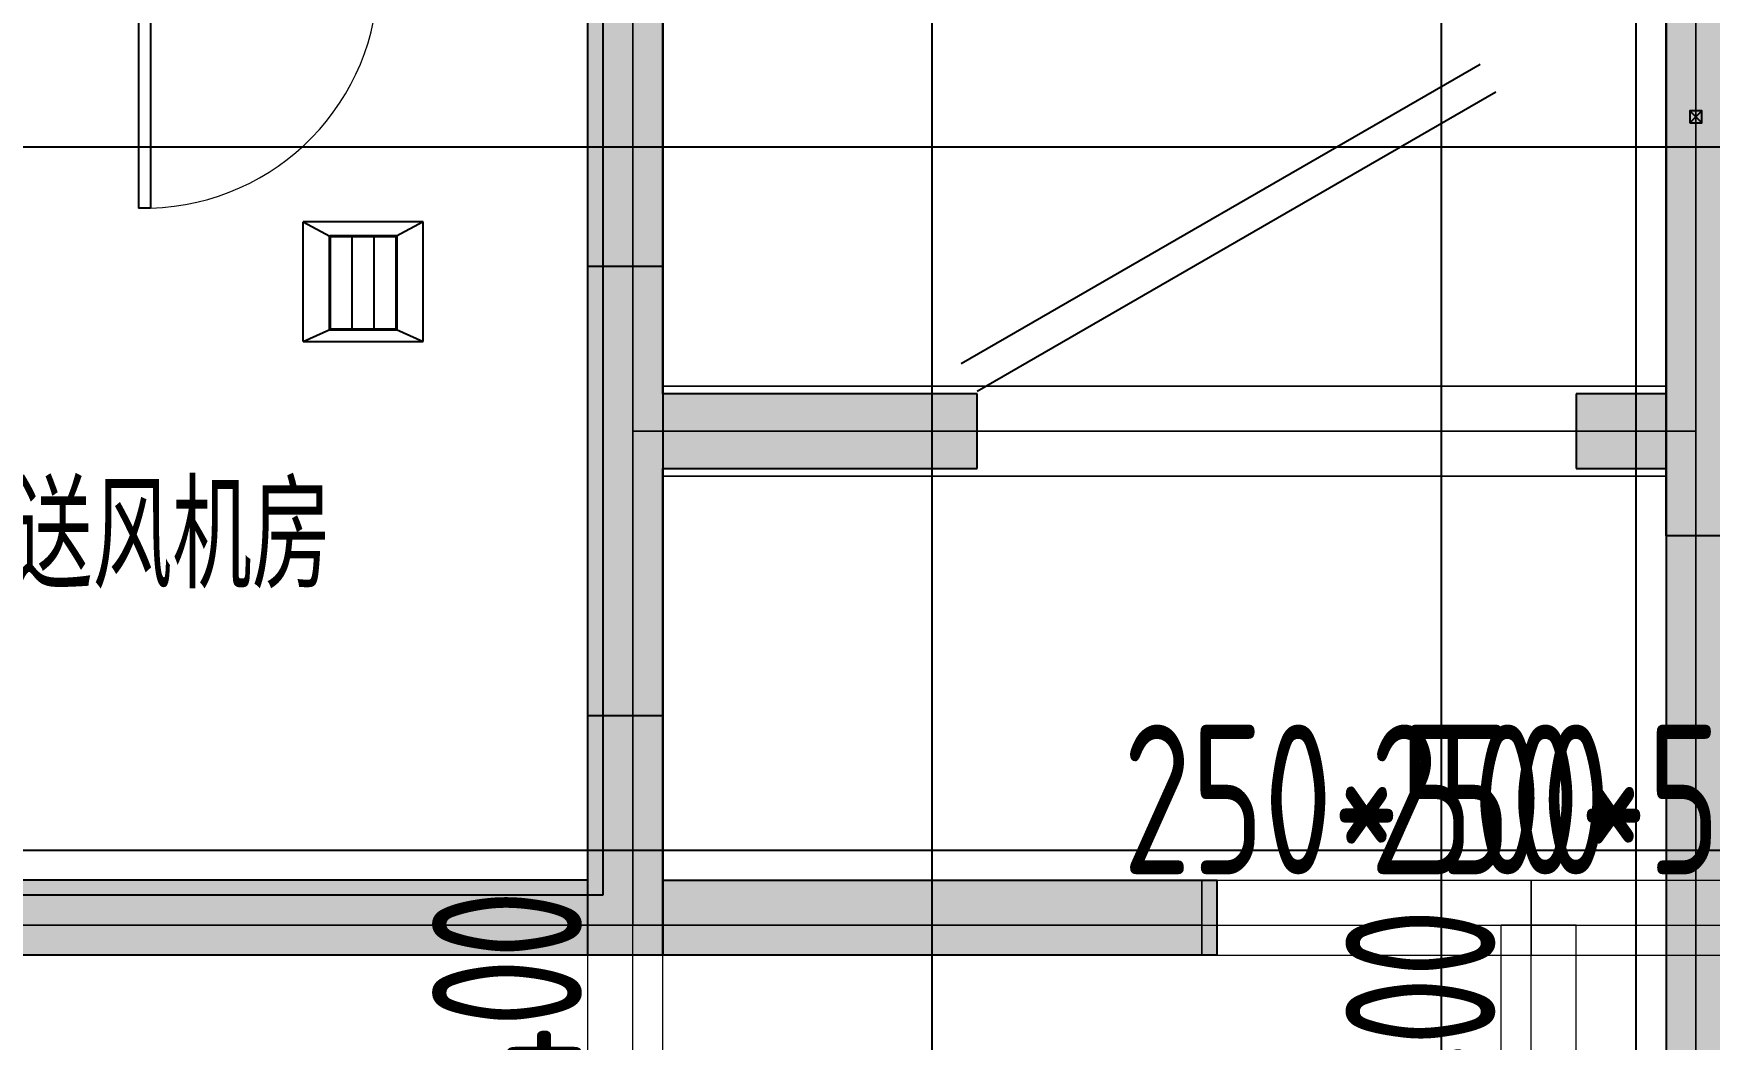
# Model space of a CAD drawing. Extents: x 369444 to 684549, y -549309 to 575337.
# Drawn here: x 423774 to 429370, y 342025 to 345385 of the extents above; entities that cross this region are included whole.
import ezdxf

# ---------------------------------------------------------------- set-up
doc = ezdxf.new("R2010")
doc.units = 0
doc.header["$LTSCALE"] = 1000
doc.header["$MEASUREMENT"] = 0
for name, color, linetype, lineweight, true_color in [('-1-0-1', 7, 'Continuous', 0, 0xc0c0c0), ('-1-1-2', 7, 'Continuous', 0, 0xc0c0c0), ('-2-0-1', 1, 'Continuous', 0, 0xff0000), ('-2-1-2', 9, 'Continuous', 0, 0x808080), ('1-6-1', 7, 'Continuous', 0, 0x55ff55), ('1-6-2', 7, 'Continuous', 0, 0x55ff55), ('12-6-1', 4, 'Continuous', 0, 0x00ffff), ('12-6-2', 4, 'Continuous', 0, 0x00ffff), ('12-6-5', 4, 'Continuous', 0, 0x00ffff)]:
    doc.layers.add(name, color=color, linetype=linetype, lineweight=lineweight, true_color=true_color)
for name, color, linetype in [('DOTE', 1, 'Continuous'), ('PROMPT', 1, 'Continuous'), ('PUB_HATCH', 8, 'Continuous'), ('WALL', 9, 'Continuous'), ('WINDOW', 4, 'Continuous'), ('房间名称', 72, 'Continuous'), ('风管标注', 3, 'Continuous')]:
    doc.layers.add(name, color=color, linetype=linetype)
doc.styles.add('HNSJY', font='hnsjy-07.shx', dxfattribs={"width": 0.8, "bigfont": 'hnsjy-hz.shx'})
doc.styles.add('yjkcad', font='yjkeng.shx', dxfattribs={"width": 0.7, "height": 250, "bigfont": 'yjkchn.shx'})

# ---------------------------------------------------------------- blocks, each defined once
blk = doc.blocks.new('21#loudixiajnjgjnjdfg')
at = {"layer": 'WALL'}
h = blk.add_hatch(color=0, dxfattribs=at)
h.dxf.hatch_style = 1
h.paths.add_polyline_path([(-183057.3, -69118.8), (-183057.3, -68618.8), (-183557.3, -68618.8), (-183557.3, -69118.8)], flags=17)
h.paths.add_polyline_path([(-170857.3, -69118.8), (-170857.3, -68618.8), (-171407.3, -68618.8), (-171407.3, -69118.8)], flags=17)
h.paths.add_polyline_path([(-171407.3, -70818.8), (-171157.3, -70818.8), (-171157.3, -70418.8), (-171557.3, -70418.8), (-171557.3, -70818.8)], flags=17)
h.paths.add_polyline_path([(-183507.3, -70818.8), (-183357.3, -70818.8), (-183357.3, -70418.8), (-183757.3, -70418.8), (-183757.3, -70818.8)], flags=17)
h.paths.add_polyline_path([(-168657.3, -64218.8), (-170857.3, -64218.8), (-170857.3, -66418.8), (-170307.3, -66418.8), (-170307.3, -66618.8), (-171107.3, -66618.8), (-171107.3, -63968.8), (-168457.3, -63968.8), (-168457.3, -66618.8), (-169207.3, -66618.8), (-169207.3, -66418.8), (-168657.3, -66418.8)])
h.paths.add_polyline_path([(-179257.3, -73468.8), (-179807.3, -73468.8), (-179807.3, -73218.8), (-179257.3, -73218.8), (-178857.3, -73218.8), (-178857.3, -73468.8), (-179007.3, -73468.8), (-179007.3, -76368.8), (-180757.3, -76368.8), (-180757.3, -76118.8), (-179257.3, -76118.8)])
h.paths.add_polyline_path([(-165957.3, -64218.8), (-166607.3, -64218.8), (-166607.3, -63968.8), (-165707.3, -63968.8), (-165707.3, -65768.8), (-165957.3, -65768.8)])
h.paths.add_polyline_path([(-188307.3, -64018.8), (-188957.3, -64018.8), (-188957.3, -65568.8), (-189207.3, -65568.8), (-189207.3, -63768.8), (-188307.3, -63768.8)])
h.paths.add_polyline_path([(-173307.3, -80968.8), (-174157.3, -80968.8), (-174857.3, -80968.8), (-174857.3, -80718.8), (-174407.3, -80718.8), (-174407.3, -77518.8), (-174157.3, -77518.8), (-174157.3, -80718.8), (-173307.3, -80718.8)])
h.paths.add_polyline_path([(-180757.3, -80968.8), (-181607.3, -80968.8), (-181607.3, -80718.8), (-180757.3, -80718.8), (-180757.3, -77518.8), (-180507.3, -77518.8), (-180507.3, -80718.8), (-180057.3, -80718.8), (-180057.3, -80968.8)])
h.paths.add_polyline_path([(-175107.3, -73468.8), (-175657.3, -73468.8), (-175657.3, -76118.8), (-174157.3, -76118.8), (-174157.3, -76368.8), (-175907.3, -76368.8), (-175907.3, -73468.8), (-176057.3, -73468.8), (-176057.3, -73218.8), (-175657.3, -73218.8), (-175107.3, -73218.8)])
h.paths.add_polyline_path([(-159582.3, -72668.8), (-160057.3, -72668.8), (-160057.3, -74418.8), (-160307.3, -74418.8), (-160307.3, -72668.8), (-160407.3, -72668.8), (-160407.3, -72418.8), (-160057.3, -72418.8), (-159582.3, -72418.8)])
h.paths.add_polyline_path([(-163357.3, -80968.8), (-163657.3, -80968.8), (-164057.3, -80968.8), (-164057.3, -80718.8), (-163907.3, -80718.8), (-163907.3, -77118.8), (-163657.3, -77118.8), (-163657.3, -80718.8), (-163357.3, -80718.8)])
h.paths.add_polyline_path([(-166757.3, -80968.8), (-167782.3, -80968.8), (-168557.3, -80968.8), (-168557.3, -80718.8), (-167807.3, -80718.8), (-167807.3, -77018.8), (-167507.3, -77018.8), (-167507.3, -80718.8), (-166757.3, -80718.8)])
h.paths.add_polyline_path([(-191007.3, -75018.8), (-191007.3, -75818.8), (-193107.3, -75818.8), (-193107.3, -75568.8), (-191257.3, -75568.8), (-191257.3, -75018.8)])
h.paths.add_polyline_path([(-183307.3, -66418.8), (-184057.3, -66418.8), (-184057.3, -64018.8), (-186257.3, -64018.8), (-186257.3, -66218.8), (-185707.3, -66218.8), (-185707.3, -66418.8), (-186457.3, -66418.8), (-186457.3, -63768.8), (-183807.3, -63768.8), (-183807.3, -66168.8), (-183307.3, -66168.8)])
h.paths.add_polyline_path([(-171407.3, -73468.8), (-171857.3, -73468.8), (-171857.3, -73218.8), (-171157.3, -73218.8), (-171157.3, -76368.8), (-171407.3, -76368.8)])
h.paths.add_polyline_path([(-183057.3, -73468.8), (-183507.3, -73468.8), (-183507.3, -76368.8), (-183757.3, -76368.8), (-183757.3, -73218.8), (-183057.3, -73218.8)])
h.paths.add_polyline_path([(-187382.3, -80968.8), (-188157.3, -80968.8), (-188157.3, -80718.8), (-187407.3, -80718.8), (-187407.3, -77018.8), (-187107.3, -77018.8), (-187107.3, -80718.8), (-186357.3, -80718.8), (-186357.3, -80968.8)])
h.paths.add_polyline_path([(-191257.3, -80968.8), (-191557.3, -80968.8), (-191557.3, -80718.8), (-191257.3, -80718.8), (-191257.3, -77118.8), (-191007.3, -77118.8), (-191007.3, -80718.8), (-190857.3, -80718.8), (-190857.3, -80968.8)])
h.paths.add_polyline_path([(-194857.3, -72668.8), (-195332.3, -72668.8), (-195332.3, -72418.8), (-194857.3, -72418.8), (-194507.3, -72418.8), (-194507.3, -72668.8), (-194607.3, -72668.8), (-194607.3, -74418.8), (-194857.3, -74418.8)])
h.paths.add_polyline_path([(-157057.3, -81968.8), (-157607.3, -81968.8), (-157607.3, -81718.8), (-157357.3, -81718.8), (-157357.3, -77268.8), (-157057.3, -77268.8)])
h.paths.add_polyline_path([(-197307.3, -81968.8), (-197857.3, -81968.8), (-197857.3, -77268.8), (-197557.3, -77268.8), (-197557.3, -81718.8), (-197307.3, -81718.8)])
h.paths.add_polyline_path([(-165557.3, -72668.8), (-165957.3, -72668.8), (-165957.3, -69118.8), (-166357.3, -69118.8), (-166357.3, -68918.8), (-165707.3, -68918.8), (-165707.3, -72418.8), (-165557.3, -72418.8)])
h.paths.add_polyline_path([(-188957.3, -72668.8), (-189357.3, -72668.8), (-189357.3, -72418.8), (-189207.3, -72418.8), (-189207.3, -68918.8), (-188507.3, -68918.8), (-188507.3, -69118.8), (-188957.3, -69118.8)])
h.paths.add_polyline_path([(-160857.3, -80968.8), (-161557.3, -80968.8), (-161557.3, -80718.8), (-160857.3, -80718.8), (-160857.3, -77818.8), (-160607.3, -77818.8), (-160607.3, -80718.8), (-160607.3, -81718.8), (-160007.3, -81718.8), (-160007.3, -81968.8), (-160857.3, -81968.8)])
h.paths.add_polyline_path([(-187107.3, -71318.8), (-187107.3, -74818.8), (-187407.3, -74818.8), (-187407.3, -71318.8)])
h.paths.add_polyline_path([(-193357.3, -80968.8), (-194057.3, -80968.8), (-194057.3, -81968.8), (-194907.3, -81968.8), (-194907.3, -81718.8), (-194307.3, -81718.8), (-194307.3, -80718.8), (-194307.3, -77818.8), (-194057.3, -77818.8), (-194057.3, -80718.8), (-193357.3, -80718.8)])
h.paths.add_polyline_path([(-167507.3, -71318.8), (-167507.3, -74818.8), (-167807.3, -74818.8), (-167807.3, -71318.8)])
h.paths.add_polyline_path([(-171157.3, -80968.8), (-171507.3, -80968.8), (-171507.3, -80718.8), (-171407.3, -80718.8), (-171407.3, -77518.8), (-171157.3, -77518.8), (-171157.3, -80718.8), (-170957.3, -80718.8), (-170957.3, -80968.8)])
h.paths.add_polyline_path([(-183407.3, -80968.8), (-183757.3, -80968.8), (-183957.3, -80968.8), (-183957.3, -80718.8), (-183757.3, -80718.8), (-183757.3, -77518.8), (-183507.3, -77518.8), (-183507.3, -80718.8), (-183407.3, -80718.8)])
h.paths.add_polyline_path([(-157057.3, -75818.8), (-157757.3, -75818.8), (-157757.3, -75568.8), (-157357.3, -75568.8), (-157357.3, -72668.8), (-157732.3, -72668.8), (-157732.3, -72418.8), (-157057.3, -72418.8)])
h.paths.add_polyline_path([(-197157.3, -75818.8), (-197857.3, -75818.8), (-197857.3, -72418.8), (-197182.3, -72418.8), (-197182.3, -72668.8), (-197557.3, -72668.8), (-197557.3, -75568.8), (-197157.3, -75568.8)])
h.paths.add_polyline_path([(-163907.3, -72668.8), (-163957.3, -72668.8), (-163957.3, -72418.8), (-163657.3, -72418.8), (-163257.3, -72418.8), (-163257.3, -72668.8), (-163657.3, -72668.8), (-163657.3, -73518.8), (-163907.3, -73518.8)])
h.paths.add_polyline_path([(-190957.3, -72668.8), (-191007.3, -72668.8), (-191007.3, -73518.8), (-191257.3, -73518.8), (-191257.3, -72668.8), (-191657.3, -72668.8), (-191657.3, -72418.8), (-191257.3, -72418.8), (-190957.3, -72418.8)])
h.paths.add_polyline_path([(-161807.3, -75818.8), (-163907.3, -75818.8), (-163907.3, -75018.8), (-163657.3, -75018.8), (-163657.3, -75568.8), (-161807.3, -75568.8)])
edge = h.paths.add_edge_path()
edge.add_line((-183557.3, -66418.8), (-183557.3, -66518.8))
edge.add_line((-183557.3, -66518.8), (-183307.3, -66518.8))
edge.add_line((-183307.3, -66518.8), (-183307.3, -66418.8))
edge.add_line((-183507.3, -70818.8), (-183507.3, -71568.8))
edge.add_line((-183507.3, -71568.8), (-185557.3, -71568.8))
edge.add_line((-185557.3, -71568.8), (-185557.3, -71318.8))
edge.add_line((-185557.3, -71318.8), (-183757.3, -71318.8))
edge.add_line((-183757.3, -71318.8), (-183757.3, -70818.8))
edge.add_line((-171157.3, -70818.8), (-171157.3, -71318.8))
edge.add_line((-171157.3, -71318.8), (-169357.3, -71318.8))
edge.add_line((-169357.3, -71318.8), (-169357.3, -71568.8))
edge.add_line((-169357.3, -71568.8), (-171407.3, -71568.8))
edge.add_line((-171407.3, -71568.8), (-171407.3, -70818.8))
h.paths.add_polyline_path([(-171407.3, -71568.8), (-171157.3, -71568.8), (-171157.3, -70818.8), (-171407.3, -70818.8)], flags=16)
h.paths.add_polyline_path([(-171157.3, -71568.8), (-169357.3, -71568.8), (-169357.3, -71318.8), (-171157.3, -71318.8)], flags=16)
h.paths.add_polyline_path([(-183757.3, -71568.8), (-183507.3, -71568.8), (-183507.3, -70818.8), (-183757.3, -70818.8)], flags=16)
h.paths.add_polyline_path([(-185557.3, -71568.8), (-183757.3, -71568.8), (-183757.3, -71318.8), (-185557.3, -71318.8)], flags=16)
at = {"layer": 'WALL', "color": 0, "elevation": 14}
for points in [[(-163907.3, -72668.8), (-163957.3, -72668.8), (-163957.3, -72418.8), (-163657.3, -72418.8), (-163257.3, -72418.8), (-163257.3, -72668.8), (-163657.3, -72668.8), (-163657.3, -73518.8), (-163907.3, -73518.8)], [(-159582.3, -72668.8), (-160057.3, -72668.8), (-160057.3, -74418.8), (-160307.3, -74418.8), (-160307.3, -72668.8), (-160407.3, -72668.8), (-160407.3, -72418.8), (-160057.3, -72418.8), (-159582.3, -72418.8)], [(-161807.3, -75818.8), (-163907.3, -75818.8), (-163907.3, -75018.8), (-163657.3, -75018.8), (-163657.3, -75568.8), (-161807.3, -75568.8)]]:
    blk.add_lwpolyline(points, close=True, dxfattribs=at)
blk = doc.blocks.new('$DorLib2D$00000182')
at = {"color": 0}
for p, q in [((-0.5267, 0.1129), (0.3394, 0.6129)), ((-0.5, 0.0667), (0.366, 0.5667))]:
    blk.add_line(p, q, dxfattribs=at)
blk = doc.blocks.new('$DorLib2D$00000001')
for p, q in [((0.45, 0.975), (0.5, 0.975)), ((0.45, 0), (0.45, 0.975)), ((0.5, 0), (0.5, 0.975)), ((0.5, 0), (0.45, 0))]:
    blk.add_line(p, q)
at = {"lineweight": 13}
blk.add_arc((0.475, 0), 0.975, 91.46928, 180, dxfattribs=at)
blk = doc.blocks.new('N-风管')
at = {"color": 0, "linetype": 'Continuous'}
blk.add_line((38489260630.664497, 3905438829.928022, 2600), (38489260630.664497, 3905439229.928022, 2600), dxfattribs=at)
at = {"color": 0}
for p, q in [((38489261030.664497, 3905439229.928022, 2600), (38489260630.664497, 3905439229.928022, 2600)), ((38489260630.664497, 3905439229.928022, 2600), (38489260719.553383, 3905439181.928022, 2600)), ((38489261030.664497, 3905439229.928022, 2600), (38489260941.775612, 3905439181.928022, 2600)), ((38489261030.664497, 3905438829.928022, 2600), (38489261030.664497, 3905439229.928022, 2600)), ((38489260793.627457, 3905438869.928022, 2600), (38489260793.627457, 3905439181.928022, 2600)), ((38489260867.701538, 3905438869.928022, 2600), (38489260867.701538, 3905439181.928022, 2600)), ((38489260630.664497, 3905438829.928022, 2600), (38489260719.553383, 3905438869.928022, 2600)), ((38489260630.664497, 3905438829.928022, 2600), (38489261030.664497, 3905438829.928022, 2600)), ((38489260941.775612, 3905438869.928022, 2600), (38489261030.664497, 3905438829.928022, 2600))]:
    blk.add_line(p, q, dxfattribs=at)
at = {"color": 0, "lineweight": 40}
for p, q in [((38489260941.775612, 3905439181.928022, 2600), (38489260719.553383, 3905439181.928022, 2600)), ((38489260719.553383, 3905439181.928022, 2600), (38489260719.553383, 3905438869.928022, 2600)), ((38489260941.775612, 3905439181.928022, 2600), (38489260941.775612, 3905438869.928022, 2600)), ((38489260719.553383, 3905438869.928022, 2600), (38489260941.775612, 3905438869.928022, 2600))]:
    blk.add_line(p, q, dxfattribs=at)

msp = doc.modelspace()

# ---------------------------------------------------------------- hatches: boundary and pattern name
at = {"layer": 'PUB_HATCH'}
for points in [[(425824.6, 344052.1), (425874.6, 344182.1), (425874.6, 345457), (425724.6, 345507), (425624.6, 345457), (425624.6, 344032.1)], [(429474.6, 345502.6), (429224.6, 345502.6), (429224.6, 341107), (429274.6, 340977), (429474.6, 340957)], [(425874.6, 343932.1), (426924.6, 343932.1), (426924.6, 344182.1), (425874.6, 344182.1), (425824.6, 344052.1)], [(429224.6, 344182.1), (428924.6, 344182.1), (428924.6, 343932.1), (429224.6, 343932.1)], [(425624.6, 342557), (425874.6, 342307), (425874.6, 343932.1), (425824.6, 344052.1), (425624.6, 344032.1)], [(425874.6, 342307), (425624.6, 342557), (421974.6, 342557), (421724.6, 342307)]]:
    msp.add_hatch(color=256, dxfattribs=at).paths.add_polyline_path(points)

# ---------------------------------------------------------------- linework, layer by layer
at = {"layer": '-1-0-1', "color": 0}
for p in [(425774.4, 344606.9, -3600), (425774.4, 344057.1, -3600), (429324.4, 344057.1, -3600), (429324.4, 343706.9, -3600), (425774.4, 343106.9, -3600), (425774.4, 342406.9, -3600), (427674.4, 342406.9, -3600), (428774.4, 342406.9, -3600), (429324.4, 342406.9, -3600)]:
    msp.add_point(p, dxfattribs=at)
at = {"layer": '-1-1-2', "color": 0}
for p, q in [((425774.4, 344606.9, -3600), (425774.4, 344606.9)), ((425774.4, 344057.1, -3600), (425774.4, 344057.1)), ((429324.4, 344057.1, -3600), (429324.4, 344057.1)), ((429324.4, 343706.9, -3600), (429324.4, 343706.9)), ((425774.4, 343106.9, -3600), (425774.4, 343106.9)), ((425774.4, 342406.9, -3600), (425774.4, 342406.9)), ((427674.4, 342406.9, -3600), (427674.4, 342406.9)), ((428774.4, 342406.9, -3600), (428774.4, 342406.9)), ((429324.4, 342406.9, -3600), (429324.4, 342406.9))]:
    msp.add_line(p, q, dxfattribs=at)
at = {"layer": '-2-0-1', "color": 0}
for p, q in [((425774.4, 344606.9, -3600), (425774.4, 345606.9, -3600)), ((429324.4, 344057.1, -3600), (429324.4, 345606.9, -3600)), ((425774.4, 344057.1, -3600), (425774.4, 344606.9, -3600)), ((425774.4, 344057.1, -3600), (429324.4, 344057.1, -3600)), ((425774.4, 343106.9, -3600), (425774.4, 344057.1, -3600)), ((429324.4, 343706.9, -3600), (429324.4, 344057.1, -3600)), ((429324.4, 342406.9, -3600), (429324.4, 343706.9, -3600)), ((425774.4, 342406.9, -3600), (425774.4, 343106.9, -3600)), ((421874.4, 342406.9, -3600), (425774.4, 342406.9, -3600)), ((425774.4, 341006.9, -3600), (425774.4, 342406.9, -3600)), ((425774.4, 342406.9, -3600), (427674.4, 342406.9, -3600)), ((427674.4, 342406.9, -3600), (428774.4, 342406.9, -3600)), ((428774.4, 340881.9, -3600), (428774.4, 342406.9, -3600)), ((428774.4, 342406.9, -3600), (429324.4, 342406.9, -3600)), ((429324.4, 340881.9, -3600), (429324.4, 342406.9, -3600)), ((429324.4, 342406.9, -3600), (431774.4, 342406.9, -3600))]:
    msp.add_line(p, q, dxfattribs=at)
at = {"layer": '-2-1-2', "color": 0}
for p, q in [((425774.4, 344606.9), (425774.4, 345606.9)), ((429324.4, 344057.1), (429324.4, 345606.9)), ((425774.4, 344057.1), (425774.4, 344606.9)), ((425774.4, 344057.1), (429324.4, 344057.1)), ((425774.4, 343106.9), (425774.4, 344057.1)), ((429324.4, 343706.9), (429324.4, 344057.1)), ((429324.4, 342406.9), (429324.4, 343706.9)), ((425774.4, 342406.9), (425774.4, 343106.9)), ((421874.4, 342406.9), (425774.4, 342406.9)), ((425774.4, 341006.9), (425774.4, 342406.9)), ((425774.4, 342406.9), (427674.4, 342406.9)), ((427674.4, 342406.9), (428774.4, 342406.9)), ((428774.4, 340881.9), (428774.4, 342406.9)), ((428774.4, 342406.9), (429324.4, 342406.9)), ((429324.4, 340881.9), (429324.4, 342406.9)), ((429324.4, 342406.9), (431774.4, 342406.9))]:
    msp.add_line(p, q, dxfattribs=at)
at = {"layer": '1-6-1', "color": 0}
for p, q in [((425624.4, 345456.9, -8700), (425624.4, 344606.9, -8700)), ((425624.4, 344606.9, -5100), (425624.4, 345456.9, -5100)), ((425874.4, 345456.9, -5100), (425874.4, 344606.9, -5100)), ((425874.4, 344606.9, -8700), (425874.4, 345456.9, -8700)), ((429224.4, 345456.9, -8700), (429224.4, 344207.1, -8700)), ((429224.4, 344207.1, -5100), (429224.4, 345456.9, -5100)), ((425624.4, 344606.9, -8700), (425624.4, 344057.1, -8700)), ((425624.4, 344606.9, -5100), (425624.4, 344606.9, -8700)), ((425624.4, 344057.1, -5100), (425624.4, 344606.9, -5100)), ((425624.4, 344606.9, -8700), (425624.4, 344606.9, -5100)), ((425874.4, 344606.9, -5100), (425874.4, 344207.1, -5100)), ((425874.4, 344606.9, -8700), (425874.4, 344606.9, -5100)), ((425874.4, 344207.1, -8700), (425874.4, 344606.9, -8700)), ((425874.4, 344606.9, -5100), (425874.4, 344606.9, -8700)), ((425874.4, 344207.1, -8700), (425874.4, 344207.1, -5100)), ((429224.4, 344207.1, -8700), (425874.4, 344207.1, -8700)), ((425874.4, 344207.1, -5100), (429224.4, 344207.1, -5100)), ((425874.4, 344207.1, -5100), (425874.4, 344207.1, -8700)), ((429224.4, 344207.1, -5100), (429224.4, 344207.1, -8700)), ((429224.4, 344207.1, -8700), (429224.4, 344207.1, -5100)), ((425624.4, 344057.1, -8700), (425624.4, 344057.1, -5100)), ((425624.4, 344057.1, -8700), (425624.4, 343106.9, -8700)), ((425624.4, 344057.1, -5100), (425624.4, 344057.1, -8700)), ((425624.4, 343106.9, -5100), (425624.4, 344057.1, -5100)), ((425874.4, 343907.1, -5100), (425874.4, 343907.1, -8700)), ((429224.4, 343907.1, -5100), (425874.4, 343907.1, -5100)), ((425874.4, 343907.1, -8700), (429224.4, 343907.1, -8700)), ((425874.4, 343907.1, -5100), (425874.4, 343106.9, -5100)), ((425874.4, 343907.1, -8700), (425874.4, 343907.1, -5100)), ((425874.4, 343106.9, -8700), (425874.4, 343907.1, -8700)), ((429224.4, 343907.1, -8700), (429224.4, 343907.1, -5100)), ((429224.4, 343907.1, -8700), (429224.4, 343706.9, -8700)), ((429224.4, 343907.1, -5100), (429224.4, 343907.1, -8700)), ((429224.4, 343706.9, -5100), (429224.4, 343907.1, -5100)), ((429224.4, 343706.9, -8700), (429224.4, 342406.9, -8700)), ((429224.4, 343706.9, -5100), (429224.4, 343706.9, -8700)), ((429224.4, 342406.9, -5100), (429224.4, 343706.9, -5100)), ((429224.4, 343706.9, -8700), (429224.4, 343706.9, -5100)), ((425624.4, 343106.9, -8700), (425624.4, 342556.9, -8700)), ((425624.4, 343106.9, -5100), (425624.4, 343106.9, -8700)), ((425624.4, 342556.9, -5100), (425624.4, 343106.9, -5100)), ((425624.4, 343106.9, -8700), (425624.4, 343106.9, -5100)), ((425874.4, 343106.9, -5100), (425874.4, 342556.9, -5100)), ((425874.4, 343106.9, -8700), (425874.4, 343106.9, -5100)), ((425874.4, 342556.9, -8700), (425874.4, 343106.9, -8700)), ((425874.4, 343106.9, -5100), (425874.4, 343106.9, -8700)), ((425624.4, 342556.9, -8700), (422024.4, 342556.9, -8700)), ((422024.4, 342556.9, -5100), (425624.4, 342556.9, -5100)), ((425624.4, 342556.9, -5100), (425624.4, 342556.9, -8700)), ((425624.4, 342556.9, -8700), (425624.4, 342556.9, -5100)), ((425874.4, 342556.9, -5100), (425874.4, 342556.9, -8700)), ((425874.4, 342556.9, -8700), (425874.4, 342556.9, -5100)), ((427674.4, 342556.9, -8700), (425874.4, 342556.9, -8700)), ((425874.4, 342556.9, -5100), (427674.4, 342556.9, -5100)), ((427674.4, 342556.9, -5100), (427674.4, 342556.9, -8700)), ((427674.4, 342556.9, -8700), (427674.4, 342556.9, -5100)), ((427674.4, 342306.9, -8700), (427674.4, 342556.9, -8700)), ((427674.4, 342556.9, -5100), (427674.4, 342306.9, -5100)), ((429224.4, 342406.9, -8700), (429224.4, 342406.9, -5100)), ((429224.4, 342406.9, -8700), (429224.4, 341006.9, -8700)), ((429224.4, 342406.9, -5100), (429224.4, 342406.9, -8700)), ((429224.4, 341006.9, -5100), (429224.4, 342406.9, -5100)), ((425774.4, 342306.9, -5100), (421724.4, 342306.9, -5100)), ((421724.4, 342306.9, -8700), (425774.4, 342306.9, -8700)), ((425774.4, 342306.9, -8700), (425774.4, 342306.9, -5100)), ((425774.4, 342306.9, -5100), (425774.4, 342306.9, -8700)), ((427674.4, 342306.9, -5100), (425774.4, 342306.9, -5100)), ((425774.4, 342306.9, -8700), (427674.4, 342306.9, -8700)), ((427674.4, 342306.9, -8700), (427674.4, 342306.9, -5100)), ((427674.4, 342306.9, -5100), (427674.4, 342306.9, -8700))]:
    msp.add_line(p, q, dxfattribs=at)
at = {"layer": '1-6-2', "color": 0}
for p, q in [((425774.4, 345606.9, -5100), (425774.4, 344606.9, -5100)), ((425774.4, 344606.9, -8700), (425774.4, 345606.9, -8700)), ((429324.4, 345606.9, -5100), (429324.4, 344057.1, -5100)), ((429324.4, 344057.1, -8700), (429324.4, 345606.9, -8700)), ((425774.4, 344606.9, -5100), (425774.4, 344057.1, -5100)), ((425774.4, 344606.9, -8700), (425774.4, 344606.9, -5100)), ((425774.4, 344057.1, -8700), (425774.4, 344606.9, -8700)), ((425774.4, 344606.9, -5100), (425774.4, 344606.9, -8700)), ((425774.4, 344057.1, -5100), (425774.4, 344057.1, -8700)), ((429324.4, 344057.1, -5100), (425774.4, 344057.1, -5100)), ((425774.4, 344057.1, -8700), (429324.4, 344057.1, -8700)), ((425774.4, 344057.1, -5100), (425774.4, 344057.1, -8700)), ((425774.4, 344057.1, -5100), (425774.4, 343106.9, -5100)), ((425774.4, 344057.1, -8700), (425774.4, 344057.1, -5100)), ((425774.4, 343106.9, -8700), (425774.4, 344057.1, -8700)), ((429324.4, 344057.1, -8700), (429324.4, 344057.1, -5100)), ((429324.4, 344057.1, -5100), (429324.4, 344057.1, -8700)), ((429324.4, 344057.1, -5100), (429324.4, 343706.9, -5100)), ((429324.4, 344057.1, -8700), (429324.4, 344057.1, -5100)), ((429324.4, 343706.9, -8700), (429324.4, 344057.1, -8700)), ((429324.4, 343706.9, -5100), (429324.4, 342406.9, -5100)), ((429324.4, 343706.9, -8700), (429324.4, 343706.9, -5100)), ((429324.4, 342406.9, -8700), (429324.4, 343706.9, -8700)), ((429324.4, 343706.9, -5100), (429324.4, 343706.9, -8700)), ((425774.4, 343106.9, -5100), (425774.4, 342406.9, -5100)), ((425774.4, 343106.9, -8700), (425774.4, 343106.9, -5100)), ((425774.4, 342406.9, -8700), (425774.4, 343106.9, -8700)), ((425774.4, 343106.9, -5100), (425774.4, 343106.9, -8700)), ((425774.4, 342406.9, -5100), (421874.4, 342406.9, -5100)), ((421874.4, 342406.9, -8700), (425774.4, 342406.9, -8700)), ((425774.4, 342406.9, -8700), (425774.4, 342406.9, -5100)), ((425774.4, 342406.9, -5100), (425774.4, 342406.9, -8700)), ((425774.4, 342406.9, -5100), (425774.4, 342406.9, -8700)), ((427674.4, 342406.9, -5100), (425774.4, 342406.9, -5100)), ((425774.4, 342406.9, -8700), (427674.4, 342406.9, -8700)), ((427674.4, 342406.9, -8700), (427674.4, 342406.9, -5100)), ((429324.4, 342406.9, -5100), (429324.4, 342406.9, -8700)), ((429324.4, 342406.9, -5100), (429324.4, 340881.9, -5100)), ((429324.4, 342406.9, -8700), (429324.4, 342406.9, -5100)), ((429324.4, 340881.9, -8700), (429324.4, 342406.9, -8700))]:
    msp.add_line(p, q, dxfattribs=at)
at = {"layer": '12-6-1', "color": 0}
for p, q in [((427674.4, 342556.9, -5100), (427674.4, 342306.9, -5100)), ((427674.4, 342556.9, -5600), (427674.4, 342556.9, -5100)), ((427674.4, 342306.9, -5600), (427674.4, 342556.9, -5600)), ((427674.4, 342556.9, -5100), (428774.4, 342556.9, -5100)), ((427674.4, 342556.9, -5600), (428774.4, 342556.9, -5600)), ((428774.4, 342556.9, -5100), (428774.4, 342306.9, -5100)), ((428774.4, 342556.9, -5600), (428774.4, 342556.9, -5100)), ((428774.4, 342306.9, -5600), (428774.4, 342556.9, -5600)), ((428774.4, 342556.9, -5100), (429324.4, 342556.9, -5100)), ((428774.4, 342556.9, -5600), (429324.4, 342556.9, -5600)), ((428774.4, 342556.9, -5100), (428774.4, 342306.9, -5100)), ((428774.4, 342556.9, -5600), (428774.4, 342556.9, -5100)), ((428774.4, 342306.9, -5600), (428774.4, 342556.9, -5600)), ((429324.4, 342556.9, -5100), (429324.4, 342306.9, -5100)), ((429324.4, 342556.9, -5600), (429324.4, 342556.9, -5100)), ((429324.4, 342306.9, -5600), (429324.4, 342556.9, -5600)), ((429324.4, 342556.9, -5100), (429324.4, 342306.9, -5100)), ((429324.4, 342556.9, -5600), (429324.4, 342556.9, -5100)), ((429324.4, 342306.9, -5600), (429324.4, 342556.9, -5600)), ((429324.4, 342556.9, -5100), (431774.4, 342556.9, -5100)), ((429324.4, 342556.9, -5600), (431774.4, 342556.9, -5600)), ((425624.4, 342406.9, -5100), (425874.4, 342406.9, -5100)), ((425624.4, 342406.9, -5500), (425624.4, 342406.9, -5100)), ((425874.4, 342406.9, -5500), (425624.4, 342406.9, -5500)), ((425624.4, 341006.9, -5100), (425624.4, 342406.9, -5100)), ((425624.4, 341006.9, -5500), (425624.4, 342406.9, -5500)), ((425874.4, 342406.9, -5100), (425874.4, 342406.9, -5500)), ((425874.4, 341006.9, -5100), (425874.4, 342406.9, -5100)), ((425874.4, 341006.9, -5500), (425874.4, 342406.9, -5500)), ((428674.4, 342406.9, -5100), (428924.4, 342406.9, -5100)), ((428674.4, 342406.9, -5500), (428674.4, 342406.9, -5100)), ((428924.4, 342406.9, -5500), (428674.4, 342406.9, -5500)), ((428674.4, 340881.9, -5100), (428674.4, 342406.9, -5100)), ((428674.4, 340881.9, -5500), (428674.4, 342406.9, -5500)), ((428924.4, 342406.9, -5100), (428924.4, 342406.9, -5500)), ((428924.4, 340881.9, -5100), (428924.4, 342406.9, -5100)), ((428924.4, 340881.9, -5500), (428924.4, 342406.9, -5500)), ((427674.4, 342306.9, -5100), (427674.4, 342306.9, -5600)), ((427674.4, 342306.9, -5100), (428774.4, 342306.9, -5100)), ((427674.4, 342306.9, -5600), (428774.4, 342306.9, -5600)), ((428774.4, 342306.9, -5100), (428774.4, 342306.9, -5600)), ((428774.4, 342306.9, -5100), (429324.4, 342306.9, -5100)), ((428774.4, 342306.9, -5600), (429324.4, 342306.9, -5600)), ((428774.4, 342306.9, -5100), (428774.4, 342306.9, -5600)), ((429324.4, 342306.9, -5100), (429324.4, 342306.9, -5600)), ((429324.4, 342306.9, -5100), (429324.4, 342306.9, -5600)), ((429324.4, 342306.9, -5100), (431774.4, 342306.9, -5100)), ((429324.4, 342306.9, -5600), (431774.4, 342306.9, -5600))]:
    msp.add_line(p, q, dxfattribs=at)
at = {"layer": '12-6-2', "color": 0}
for p, q in [((425774.4, 341006.9, -5100), (425774.4, 342406.9, -5100)), ((427674.4, 342406.9, -5100), (428774.4, 342406.9, -5100)), ((428774.4, 340881.9, -5100), (428774.4, 342406.9, -5100)), ((428774.4, 342406.9, -5100), (429324.4, 342406.9, -5100)), ((429324.4, 342406.9, -5100), (431774.4, 342406.9, -5100))]:
    msp.add_line(p, q, dxfattribs=at)
at = {"layer": 'DOTE', "color": 8}
for p, q in [((426774.5, 261807), (426774.5, 476704.8)), ((428474.5, 59364.2), (428474.5, 476704.8)), ((429124.5, 59364.2), (429124.5, 476704.8))]:
    msp.add_line(p, q, dxfattribs=at)
at = {"layer": 'DOTE', "color": 8, "lineweight": -2}
for p, q in [((377844.4, 345007), (624570.9, 345007)), ((377844.4, 342657), (624570.9, 342657))]:
    msp.add_line(p, q, dxfattribs=at)
at = {"layer": 'PROMPT'}
for p, q in [((429304.5, 345087), (429344.5, 345127)), ((429304.5, 345127), (429344.5, 345087))]:
    msp.add_line(p, q, dxfattribs=at)
msp.add_lwpolyline([(429304.5, 345087), (429344.5, 345087), (429344.5, 345127), (429304.5, 345127)], close=True, dxfattribs=at)
at = {"layer": 'WALL'}
for p, q in [((429224.5, 345107), (429224.5, 346057)), ((425874.5, 345707), (425874.5, 342307)), ((425674.5, 345507), (425674.5, 342507)), ((429224.6, 345502.6), (429224.6, 341107)), ((425624.6, 344032.1), (425624.6, 345457)), ((425874.6, 344182.1), (425874.6, 345457)), ((429224.5, 345107), (429224.5, 334107)), ((426924.6, 344182.1), (425874.6, 344182.1)), ((426924.6, 343932.1), (426924.6, 344182.1)), ((429224.6, 344182.1), (428924.6, 344182.1)), ((428924.6, 344182.1), (428924.6, 343932.1)), ((429224.6, 343932.1), (429224.6, 344182.1)), ((425624.6, 342557), (425624.6, 344032.1)), ((425874.6, 343932.1), (426924.6, 343932.1)), ((425874.6, 342307), (425874.6, 343932.1)), ((428924.6, 343932.1), (429224.6, 343932.1)), ((425624.6, 342557), (421974.6, 342557)), ((425674.5, 342507), (421974.5, 342507)), ((425874.6, 342307), (421724.6, 342307)), ((425874.5, 342307), (421774.5, 342307))]:
    msp.add_line(p, q, dxfattribs=at)

# ---------------------------------------------------------------- block references
at = {"layer": 'WALL', "color": 8}
msp.add_blockref('21#loudixiajnjgjnjdfg', (589531.8, 418125.8, -14), dxfattribs=at)
at = {"layer": 'WINDOW', "xscale": 800, "yscale": 800, "zscale": -800, "rotation": 180}
msp.add_blockref('$DorLib2D$00000001', (424524.6, 345582), dxfattribs=at)
at = {"layer": 'WINDOW', "xscale": 2000, "yscale": 2000, "zscale": 2000}
msp.add_blockref('$DorLib2D$00000182', (427924.6, 344057.1), dxfattribs=at)
at = {"layer": '风管标注', "color": 8}
msp.add_blockref('N-风管', (-38488835956.2, -3905094473.4), dxfattribs=at)

# ---------------------------------------------------------------- texts
at = {"layer": '12-6-5', "color": 0, "char_height": 500, "attachment_point": 8, "style": 'yjkcad'}
for insert in [(428224.4, 342576.9), (429049.4, 342576.9)]:
    msp.add_mtext('250*500', dxfattribs=dict(at, insert=insert))
at = {"layer": '12-6-5', "color": 0, "char_height": 500, "attachment_point": 8, "rotation": 90, "style": 'yjkcad'}
for insert in [(425604.4, 341706.9), (428654.4, 341644.4)]:
    msp.add_mtext('250*400', dxfattribs=dict(at, insert=insert))
at = {"layer": '房间名称', "style": 'HNSJY', "width": 0.8}
msp.add_text('主楼前室送风机房', height=350, rotation=360, dxfattribs=at).set_placement((422640.7, 343531.4, 55))

doc.saveas('drawing.dxf')
